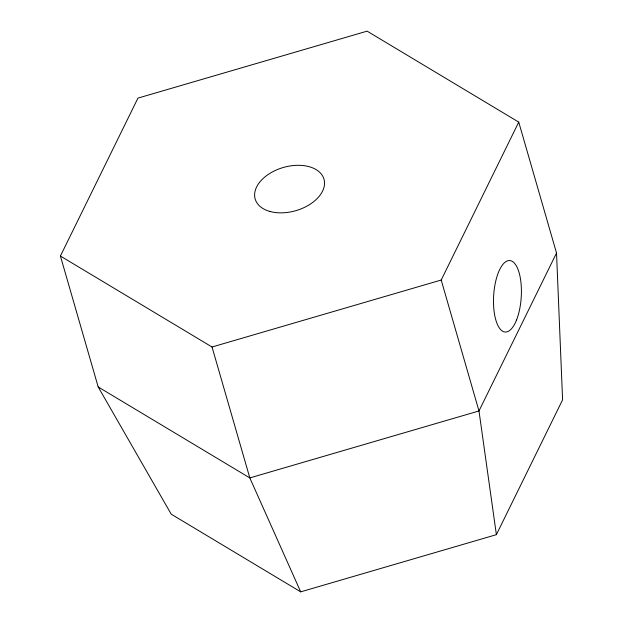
<?xml version="1.0" encoding="UTF-8"?>
<svg xmlns="http://www.w3.org/2000/svg" width="623" height="623" viewBox="0 0 623 623"><rect width="100%" height="100%" fill="white"/><g stroke="black" fill="none" stroke-linecap="round" stroke-linejoin="round"><path stroke-width="0.93" d="M60.408 256.037L137.948 98.115L367.111 31.15L518.741 122.116L556.526 253.024L562.592 399.818L496.383 534.674L300.699 591.85L171.224 514.177L98.193 386.953L60.408 256.037L212.038 347.003L249.823 477.919L300.699 591.85M496.383 534.674L478.986 410.954L441.201 280.039L518.741 122.116M556.526 253.024L478.986 410.954L249.823 477.919L98.193 386.953M212.038 347.003L441.201 280.039M269.806 211.423A35.815 22.49 -16.1 0 0 324.435 184.953A35.815 22.49 -16.1 0 0 274.478 170.858A35.815 22.49 -16.1 0 0 269.806 211.423M516.506 320.074A35.815 13.807 -86.4 0 0 512.137 261.278A35.815 13.807 -86.4 0 0 493.72 307.513A35.815 13.807 -86.4 0 0 516.506 320.074"/></g></svg>
